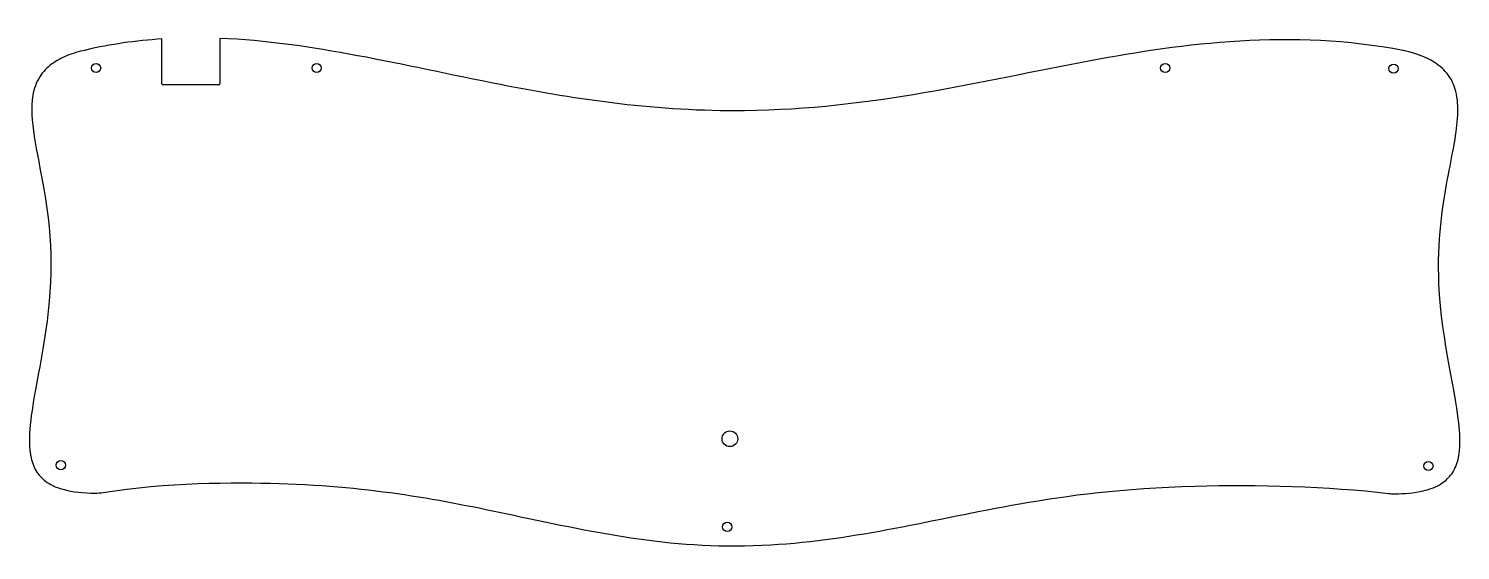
# Model space of a CAD drawing. Header units: millimetres. Extents: x 121 to 417, y 0 to 108.
import ezdxf

# ---------------------------------------------------------------- set-up
doc = ezdxf.new("R2010")
doc.units = ezdxf.units.MM
doc.layers.get('0').update_dxf_attribs({"linetype": 'CONTINUOUS'})

msp = doc.modelspace()

# ---------------------------------------------------------------- linework, layer by layer
for p, q in [((148.47, 96.54), (148.47, 105.83)), ((160.47, 105.95), (160.47, 96.54)), ((160.27, 96.34), (148.67, 96.34))]:
    msp.add_line(p, q)
for centre, radius in [((134.83, 99.84), 0.95), ((180.52, 99.82), 0.95), ((356.25, 99.82), 0.95), ((403.54, 99.7), 0.95), ((266.09, 23.14), 1.63), ((127.53, 17.67), 0.95), ((410.76, 17.51), 0.95), ((265.54, 4.91), 0.95)]:
    msp.add_circle(centre, radius)
for centre, radius, start, end in [((129.65, 116.73), 13.54, 282.5097, 283.1797), ((402.89, 90.16), 13.53, 77.1266, 78.8313), ((148.67, 96.54), 0.2, 180, 270), ((160.27, 96.54), 0.2, -90, 0), ((134.78, 21.38), 9.47, 268.5513, 279.2106), ((403.61, 21.23), 9.47, 263.17, 270.9828)]:
    msp.add_arc(centre, radius, start, end)
for points, knots in [([(405.51, 103.43), (382.55, 107.96), (359.85, 104.85), (317.78, 97.05), (295.62, 91.29), (251.05, 90.79), (235.03, 93.18), (198.25, 100.37), (179.4, 105.19), (160.47, 105.95)], [-22.636086, -22.636086, -22.636086, -22.636086, -17.043719, -17.043719, -10.295633, -10.295633, -5.683039, -5.683039, 0, 0, 0, 0]), ([(148.47, 105.83), (145.78, 105.66), (143.1, 105.39), (137.85, 104.63), (135.28, 104.15), (132.73, 103.55)], [-1.592748, -1.592748, -1.592748, -1.592748, -0.784317, -0.784317, 0, 0, 0, 0]), ([(132.58, 103.52), (131.27, 103.23), (129.95, 102.85), (127.65, 101.9), (126.62, 101.35), (124.68, 99.92), (123.82, 99.04), (122.41, 96.8), (121.97, 95.52), (120.86, 89.21), (122.63, 82.82), (125.89, 63.83), (126, 55.2), (122.91, 36.11), (121.48, 30.02), (120.95, 23.08), (120.96, 21.22), (121.49, 18.52), (121.82, 17.5), (122.88, 15.71), (123.54, 14.98), (125.26, 13.69), (126.42, 13.11), (130.02, 12.1), (132.38, 11.91), (134.54, 11.91)], [-11.888036, -11.888036, -11.888036, -11.888036, -11.297084, -11.297084, -10.790713, -10.790713, -10.238035, -10.238035, -9.629548, -9.629548, -7.423285, -7.423285, -4.402639, -4.402639, -2.684289, -2.684289, -1.983873, -1.983873, -1.539229, -1.539229, -1.11833, -1.11833, -0.647671, -0.647671, 0, 0, 0, 0]), ([(403.77, 11.76), (405.71, 11.76), (407.78, 11.91), (410.91, 12.65), (412.15, 13.08), (414.07, 14.25), (414.8, 14.88), (416.08, 16.53), (416.53, 17.53), (417.3, 20.37), (417.38, 22.47), (416.62, 32.55), (413.5, 42.92), (412.54, 64.16), (413.65, 71.19), (415.79, 82.49), (416.67, 86.55), (416.92, 91.8), (416.82, 93.45), (416.14, 96.16), (415.66, 97.26), (414.15, 99.39), (413.13, 100.29), (410.15, 102.17), (408, 102.89), (405.9, 103.35)], [-8.204527, -8.204527, -8.204527, -8.204527, -7.594381, -7.594381, -7.195375, -7.195375, -6.889407, -6.889407, -6.542858, -6.542858, -5.967686, -5.967686, -4.156647, -4.156647, -2.826722, -2.826722, -1.887579, -1.887579, -1.420276, -1.420276, -1.053382, -1.053382, -0.642461, -0.642461, 0, 0, 0, 0]), ([(136.29, 12.03), (149.24, 14.13), (163.48, 14.17), (192.49, 13.27), (206.21, 10.52), (239.21, 3.55), (254.78, 0.06), (292.18, 2.22), (308.26, 6.54), (336.24, 11.46), (347.23, 12.92), (375.18, 13.7), (390.02, 13.32), (402.48, 11.83)], [-35.689297, -35.689297, -35.689297, -35.689297, -32.297636, -32.297636, -25.050033, -25.050033, -16.192483, -16.192483, -8.286356, -8.286356, -3.764229, -3.764229, 0, 0, 0, 0])]:
    msp.add_open_spline(points, degree=3, knots=knots)

doc.saveas('drawing.dxf')
